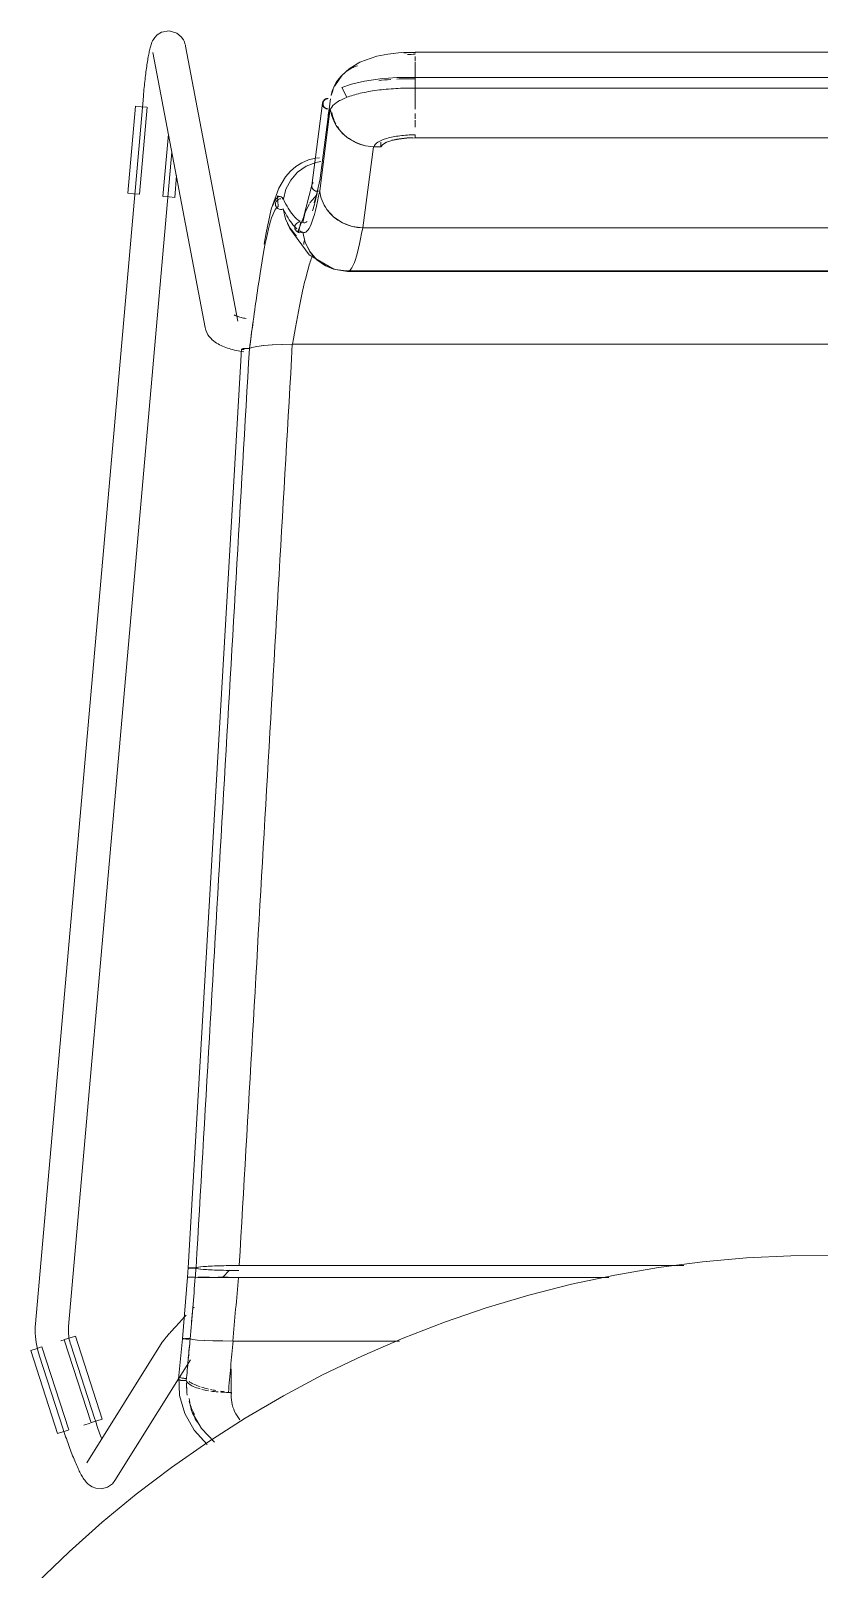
# Model space of a CAD drawing. Header units: millimetres. Extents: x 155927 to 326028, y -36033 to 97293.
# Drawn here: x 209473 to 209758, y 12592 to 13147 of the extents above; entities that cross this region are included whole.
import ezdxf

# ---------------------------------------------------------------- set-up
doc = ezdxf.new("R2010")
doc.units = ezdxf.units.MM
doc.header["$MEASUREMENT"] = 0
doc.layers.add('I-FURN', color=8, linetype='CONTINUOUS', lineweight=9)

msp = doc.modelspace()

# ---------------------------------------------------------------- linework, layer by layer
at = {"layer": 'I-FURN'}
for p, q in [((209523.06, 13147.44), (209520.3, 13146.96)), ((209525.81, 13146.61), (209523.06, 13147.44)), ((209516.36, 13142.04), (209516.24, 13141.65)), ((209516.48, 13142.44), (209516.36, 13142.04)), ((209516.62, 13142.84), (209516.48, 13142.44)), ((209516.79, 13143.27), (209516.62, 13142.84)), ((209517.01, 13143.75), (209516.79, 13143.27)), ((209517.31, 13144.31), (209517.01, 13143.75)), ((209517.79, 13145.01), (209517.31, 13144.31)), ((209518.65, 13145.92), (209517.79, 13145.01)), ((209520.3, 13146.96), (209518.65, 13145.92)), ((209525.81, 13146.61), (209527.39, 13145.28)), ((209527.39, 13145.28), (209528.14, 13144.2)), ((209528.14, 13144.2), (209528.51, 13143.4)), ((209528.51, 13143.4), (209528.72, 13142.78)), ((209528.72, 13142.78), (209528.86, 13142.27)), ((209528.86, 13142.27), (209528.95, 13141.85)), ((209547.76, 13042.56), (209528.95, 13141.85)), ((209515.17, 13136.36), (209515.08, 13135.77)), ((209515.26, 13136.93), (209515.17, 13136.36)), ((209515.36, 13137.48), (209515.26, 13136.93)), ((209515.45, 13138.01), (209515.36, 13137.48)), ((209515.54, 13138.53), (209515.45, 13138.01)), ((209515.64, 13139.02), (209515.54, 13138.53)), ((209515.73, 13139.5), (209515.64, 13139.02)), ((209515.83, 13139.96), (209515.73, 13139.5)), ((209515.93, 13140.4), (209515.83, 13139.96)), ((209516.03, 13140.83), (209515.93, 13140.4)), ((209516.13, 13141.24), (209516.03, 13140.83)), ((209516.24, 13141.65), (209516.13, 13141.24)), ((209517.16, 13139.61), (209535.97, 13040.32)), ((209597.97, 13138.25), (209591.92, 13136.13)), ((209602, 13139.04), (209597.97, 13138.25)), ((209606.82, 13139.55), (209602, 13139.04)), ((209611.85, 13139.66), (209606.82, 13139.55)), ((209611.85, 13139.66), (209611.85, 13139.49)), ((209906.71, 13139.66), (209611.85, 13139.66)), ((209611.85, 13139.36), (209611.85, 13139.64)), ((209611.85, 13136.42), (209611.85, 13138.17)), ((209514.46, 13131.24), (209514.37, 13130.54)), ((209514.54, 13131.93), (209514.46, 13131.24)), ((209514.63, 13132.61), (209514.54, 13131.93)), ((209514.72, 13133.27), (209514.63, 13132.61)), ((209514.81, 13133.92), (209514.72, 13133.27)), ((209514.9, 13134.55), (209514.81, 13133.92)), ((209514.99, 13135.17), (209514.9, 13134.55)), ((209515.08, 13135.77), (209514.99, 13135.17)), ((209585.56, 13131.44), (209582.88, 13127.54)), ((209588.04, 13133.74), (209585.56, 13131.44)), ((209591.92, 13136.13), (209588.04, 13133.74)), ((209611.85, 13133.56), (209611.85, 13136.14)), ((209611.85, 13133.41), (209611.85, 13130.38)), ((209611.85, 13130.38), (209611.85, 13133.39)), ((209513.83, 13125.43), (209513.76, 13124.68)), ((209513.9, 13126.17), (209513.83, 13125.43)), ((209513.98, 13126.92), (209513.9, 13126.17)), ((209514.05, 13127.66), (209513.98, 13126.92)), ((209514.13, 13128.39), (209514.05, 13127.66)), ((209514.21, 13129.12), (209514.13, 13128.39)), ((209514.29, 13129.83), (209514.21, 13129.12)), ((209514.37, 13130.54), (209514.29, 13129.83)), ((209582.88, 13127.54), (209582.78, 13127.35)), ((209588.88, 13128.1), (209585.42, 13126.94)), ((209585.42, 13126.94), (209587.18, 13123.4)), ((209593.57, 13129.2), (209588.88, 13128.1)), ((209599.19, 13130.04), (209593.57, 13129.2)), ((209605.31, 13130.53), (209599.19, 13130.04)), ((209611.85, 13130.62), (209605.31, 13130.53)), ((209906.71, 13130.62), (209611.85, 13130.62)), ((209611.85, 13126.77), (209611.85, 13130.62)), ((209611.85, 13130.62), (209611.85, 13130.56)), ((209611.85, 13130.56), (209611.85, 13130.36)), ((209611.85, 13130.36), (209611.85, 13130.05)), ((209611.85, 13130.05), (209611.85, 13129.66)), ((209611.85, 13129.66), (209611.85, 13129.21)), ((209611.85, 13129.21), (209611.85, 13128.72)), ((209611.85, 13128.72), (209611.85, 13128.22)), ((209611.85, 13128.22), (209611.85, 13127.75)), ((209611.85, 13127.75), (209611.85, 13127.33)), ((209611.85, 13127.33), (209611.85, 13127)), ((209611.85, 13127), (209611.85, 13126.77)), ((209611.85, 13126.69), (209611.85, 13122.88)), ((209611.85, 13122.88), (209611.85, 13126.69)), ((209611.85, 13126.66), (209906.71, 13126.66)), ((209513.68, 13123.77), (209474.73, 12680.44)), ((209508.1, 13088.75), (209510.86, 13120.16)), ((209510.86, 13120.16), (209512.91, 13119.98)), ((209512.34, 13088.38), (209515.1, 13119.79)), ((209512.91, 13119.98), (209514.97, 13119.8)), ((209513.69, 13123.92), (209513.68, 13123.77)), ((209513.76, 13124.68), (209513.69, 13123.92)), ((209578.4, 13121.35), (209574.55, 13091.58)), ((209581.24, 13122.91), (209577.4, 13093.22)), ((209611.85, 13119.13), (209611.85, 13122.69)), ((209581.22, 13119.37), (209577.38, 13089.67)), ((209580.79, 13119.38), (209580.47, 13116.94)), ((209611.85, 13115.66), (209611.85, 13117.5)), ((209611.85, 13112.67), (209611.85, 13115.14)), ((209522.76, 13110.11), (209520.78, 13087.63)), ((209605.97, 13108.33), (209608.82, 13108.65)), ((209608.82, 13108.65), (209611.85, 13108.76)), ((209906.71, 13108.82), (209611.85, 13108.82)), ((209611.85, 13108.76), (209906.71, 13108.76)), ((209486.68, 12679.39), (209523.97, 13103.74)), ((209592.92, 13076.29), (209596.78, 13105.57)), ((209596.78, 13105.57), (209599.5, 13105.5)), ((209599.5, 13107.17), (209599.5, 13105.5)), ((209599.5, 13105.5), (209600.14, 13106.36)), ((209600.14, 13106.36), (209601.49, 13107.15)), ((209601.49, 13107.15), (209603.47, 13107.82)), ((209603.47, 13107.82), (209605.97, 13108.33)), ((209568.79, 13098.36), (209566.81, 13096.68)), ((209570.99, 13099.74), (209568.79, 13098.36)), ((209572.49, 13098.51), (209569.4, 13096.34)), ((209573.35, 13100.77), (209570.99, 13099.74)), ((209576, 13099.92), (209572.49, 13098.51)), ((209575.86, 13101.43), (209573.35, 13100.77)), ((209577.28, 13101.58), (209575.86, 13101.43)), ((209576, 13099.91), (209577.75, 13100.28)), ((209577.74, 13100.28), (209576, 13099.92)), ((209525.01, 13087.26), (209525.71, 13095.16)), ((209565.07, 13094.72), (209562.57, 13090.6)), ((209566.81, 13096.68), (209565.07, 13094.72)), ((209566.92, 13093.51), (209565.18, 13090.19)), ((209569.4, 13096.34), (209566.92, 13093.51)), ((209569.4, 13096.34), (209570.21, 13097.02)), ((209574.79, 13092.25), (209574.6, 13091.81)), ((209575.08, 13092.64), (209574.79, 13092.25)), ((209576.15, 13087.71), (209577.52, 13094)), ((209510.15, 13088.57), (209508.1, 13088.75)), ((209512.21, 13088.39), (209510.15, 13088.57)), ((209522.97, 13087.44), (209520.91, 13087.62)), ((209525.01, 13087.26), (209522.97, 13087.44)), ((209562.57, 13090.6), (209559.9, 13082.98)), ((209561.97, 13086.19), (209562.36, 13086.5)), ((209562.36, 13086.5), (209561.97, 13086.19)), ((209563.37, 13087.49), (209562.2, 13087.81)), ((209562.2, 13087.81), (209562.4, 13083.96)), ((209562.81, 13086.7), (209562.36, 13086.5)), ((209562.36, 13086.5), (209562.82, 13086.69)), ((209563.31, 13086.77), (209562.81, 13086.7)), ((209562.82, 13086.69), (209563.31, 13086.77)), ((209563.81, 13086.73), (209564.28, 13086.56)), ((209564.28, 13086.56), (209563.81, 13086.73)), ((209565.18, 13090.19), (209564.28, 13086.56)), ((209574.56, 13091.66), (209571.59, 13080.04)), ((209576.39, 13088.18), (209573.88, 13085.3)), ((209574.6, 13091.81), (209574.53, 13091.34)), ((209574.53, 13091.34), (209574.6, 13090.88)), ((209574.6, 13090.88), (209574.79, 13090.43)), ((209574.79, 13090.43), (209575.08, 13090.05)), ((209575.08, 13090.05), (209575.47, 13089.75)), ((209575.39, 13085.27), (209576.15, 13087.71)), ((209575.47, 13089.75), (209575.92, 13089.56)), ((209575.92, 13089.56), (209576.41, 13089.48)), ((209576.41, 13089.48), (209576.91, 13089.52)), ((209559.9, 13082.98), (209558.01, 13074.46)), ((209561.47, 13085.35), (209561.4, 13084.86)), ((209561.4, 13084.86), (209561.46, 13084.37)), ((209561.41, 13084.86), (209561.48, 13085.34)), ((209561.46, 13084.37), (209561.41, 13084.86)), ((209561.65, 13083.92), (209561.46, 13084.37)), ((209561.46, 13084.37), (209561.64, 13083.91)), ((209561.67, 13085.8), (209561.47, 13085.35)), ((209561.48, 13085.34), (209561.67, 13085.8)), ((209561.64, 13083.91), (209561.93, 13083.51)), ((209561.94, 13083.51), (209561.65, 13083.92)), ((209561.67, 13085.8), (209561.97, 13086.19)), ((209561.97, 13086.19), (209561.67, 13085.8)), ((209561.93, 13083.51), (209562.31, 13083.19)), ((209562.31, 13083.2), (209561.94, 13083.51)), ((209562.76, 13082.99), (209562.31, 13083.2)), ((209562.31, 13083.19), (209562.76, 13082.99)), ((209563.25, 13082.9), (209562.76, 13082.99)), ((209562.76, 13082.99), (209563.25, 13082.9)), ((209563.75, 13082.93), (209563.25, 13082.9)), ((209563.25, 13082.9), (209563.75, 13082.92)), ((209564.23, 13083.08), (209563.75, 13082.93)), ((209563.75, 13082.92), (209564.23, 13083.08)), ((209565.02, 13079.47), (209564.23, 13083.08)), ((209564.23, 13083.08), (209565.01, 13079.46)), ((209572.13, 13081.91), (209571.24, 13078.19)), ((209573.66, 13084.97), (209572.13, 13081.91)), ((209580.01, 13082.91), (209582.49, 13080.17)), ((209565.01, 13079.46), (209566.65, 13076.14)), ((209566.66, 13076.14), (209565.02, 13079.47)), ((209566.6, 13076.06), (209565.71, 13077.81)), ((209573.58, 13066.52), (209566.6, 13076.06)), ((209566.65, 13076.14), (209569.05, 13073.3)), ((209569.05, 13073.3), (209566.66, 13076.14)), ((209568.46, 13076.93), (209568.39, 13076.44)), ((209568.39, 13076.44), (209568.46, 13075.95)), ((209568.4, 13076.44), (209568.46, 13076.93)), ((209568.46, 13075.95), (209568.4, 13076.44)), ((209568.46, 13076.93), (209568.65, 13077.39)), ((209568.65, 13077.39), (209568.46, 13076.93)), ((209568.65, 13075.49), (209568.46, 13075.95)), ((209568.46, 13075.95), (209568.65, 13075.49)), ((209568.94, 13077.8), (209568.65, 13077.39)), ((209568.65, 13077.39), (209568.95, 13077.79)), ((209568.95, 13075.09), (209568.65, 13075.49)), ((209568.65, 13075.49), (209568.94, 13075.09)), ((209569.33, 13078.11), (209568.94, 13077.8)), ((209568.95, 13077.79), (209569.33, 13078.11)), ((209569.33, 13078.11), (209569.78, 13078.31)), ((209569.78, 13078.31), (209569.33, 13078.11)), ((209571.59, 13080.04), (209569.42, 13074.72)), ((209570.56, 13078.48), (209569.72, 13074.59)), ((209569.78, 13078.31), (209570.27, 13078.39)), ((209570.27, 13078.39), (209569.78, 13078.31)), ((209570.27, 13078.39), (209570.77, 13078.35)), ((209570.77, 13078.36), (209570.27, 13078.39)), ((209571.24, 13078.19), (209570.77, 13078.36)), ((209570.77, 13078.35), (209571.24, 13078.19)), ((209582.49, 13080.17), (209585.61, 13078.09)), ((209585.61, 13078.09), (209589.15, 13076.77)), ((209589.15, 13076.77), (209592.92, 13076.29)), ((209925.64, 13076.29), (209592.92, 13076.29)), ((209592.92, 13076.29), (209925.64, 13076.29)), ((209558.01, 13074.46), (209557.27, 13070.39)), ((209568.94, 13075.09), (209569.33, 13074.77)), ((209569.33, 13074.77), (209568.95, 13075.09)), ((209569.78, 13074.57), (209569.33, 13074.77)), ((209569.33, 13074.77), (209569.78, 13074.57)), ((209570.27, 13074.49), (209569.78, 13074.57)), ((209569.78, 13074.57), (209570.27, 13074.49)), ((209570.77, 13074.53), (209570.27, 13074.49)), ((209570.27, 13074.49), (209570.77, 13074.52)), ((209571.24, 13074.69), (209570.77, 13074.53)), ((209570.77, 13074.52), (209571.24, 13074.69)), ((209571.24, 13074.69), (209572.13, 13070.97)), ((209573.89, 13067.58), (209572.13, 13070.97)), ((209572.13, 13070.97), (209573.88, 13067.58)), ((209582.24, 13061.41), (209573.58, 13066.52)), ((209573.88, 13067.58), (209576.39, 13064.7)), ((209576.39, 13064.71), (209573.89, 13067.58)), ((209579.53, 13062.54), (209576.39, 13064.71)), ((209576.39, 13064.7), (209579.53, 13062.53)), ((209582.39, 13061.34), (209579.21, 13062.71)), ((209583.1, 13061.17), (209579.53, 13062.54)), ((209579.53, 13062.53), (209583.1, 13061.17)), ((209587.43, 13060.54), (209582.39, 13061.34)), ((209586.89, 13060.7), (209583.1, 13061.17)), ((209583.1, 13061.17), (209586.89, 13060.7)), ((209931.67, 13060.7), (209586.89, 13060.7)), ((209586.89, 13060.7), (209931.67, 13060.7)), ((209587.43, 13060.54), (209892.23, 13060.54)), ((209546.54, 13044.79), (209546.57, 13044.77)), ((209546.57, 13044.77), (209546.64, 13044.73)), ((209546.64, 13044.73), (209546.73, 13044.68)), ((209546.73, 13044.68), (209546.88, 13044.61)), ((209546.88, 13044.61), (209547.07, 13044.52)), ((209547.07, 13044.52), (209547.31, 13044.42)), ((209547.31, 13044.42), (209547.57, 13044.32)), ((209547.57, 13044.32), (209547.88, 13044.22)), ((209547.88, 13044.22), (209548.21, 13044.11)), ((209548.21, 13044.11), (209548.58, 13044)), ((209548.58, 13044), (209548.97, 13043.89)), ((209548.97, 13043.89), (209549.4, 13043.79)), ((209549.4, 13043.79), (209549.84, 13043.68)), ((209549.84, 13043.68), (209550.31, 13043.58)), ((209550.31, 13043.58), (209550.8, 13043.49)), ((209535.97, 13040.32), (209536.23, 13039.34)), ((209536.23, 13039.34), (209536.59, 13038.44)), ((209536.59, 13038.44), (209537.03, 13037.65)), ((209537.03, 13037.65), (209537.51, 13036.96)), ((209537.51, 13036.96), (209538.02, 13036.37)), ((209538.02, 13036.37), (209538.55, 13035.85)), ((209529.88, 12700.57), (209549.16, 13032.48)), ((209538.55, 13035.85), (209539.08, 13035.39)), ((209539.08, 13035.39), (209539.61, 13034.99)), ((209539.61, 13034.99), (209540.14, 13034.63)), ((209540.14, 13034.63), (209540.68, 13034.31)), ((209540.68, 13034.31), (209541.22, 13034.02)), ((209541.22, 13034.02), (209541.77, 13033.75)), ((209541.77, 13033.75), (209542.33, 13033.5)), ((209542.33, 13033.5), (209542.9, 13033.26)), ((209542.9, 13033.26), (209543.48, 13033.04)), ((209543.48, 13033.04), (209544.08, 13032.84)), ((209544.08, 13032.84), (209544.68, 13032.64)), ((209544.68, 13032.64), (209545.3, 13032.46)), ((209545.3, 13032.46), (209545.93, 13032.29)), ((209545.93, 13032.29), (209546.57, 13032.12)), ((209546.57, 13032.12), (209547.23, 13031.97)), ((209547.23, 13031.97), (209547.89, 13031.83)), ((209547.89, 13031.83), (209548.57, 13031.69)), ((209548.57, 13031.69), (209549.27, 13031.57)), ((209549.22, 13032.42), (209549.16, 13032.48)), ((209549.17, 13032.48), (209549.23, 13032.42)), ((209549.27, 13031.57), (209549.97, 13031.45)), ((209549.41, 13032.37), (209549.7, 13032.33)), ((209549.7, 13032.33), (209549.41, 13032.37)), ((209549.73, 13032.62), (209549.43, 13032.58)), ((209549.43, 13032.58), (209549.73, 13032.62)), ((209549.7, 13032.33), (209550.08, 13032.29)), ((209550.08, 13032.29), (209549.7, 13032.33)), ((209550.12, 13032.66), (209549.73, 13032.62)), ((209549.73, 13032.62), (209550.11, 13032.66)), ((209550.11, 13032.66), (209550.57, 13032.68)), ((209550.57, 13032.68), (209550.12, 13032.66)), ((209551.06, 13032.69), (209550.57, 13032.68)), ((209550.57, 13032.68), (209551.06, 13032.69)), ((209551.56, 13032.68), (209551.06, 13032.69)), ((209551.06, 13032.69), (209551.56, 13032.68)), ((209552.03, 13032.67), (209551.56, 13032.68)), ((209551.56, 13032.68), (209552.03, 13032.67)), ((209552.03, 13032.67), (209552.93, 13033.07)), ((209552.93, 13033.07), (209552.03, 13032.67)), ((209552.93, 13033.07), (209554.67, 13033.43)), ((209554.68, 13033.43), (209552.93, 13033.07)), ((209554.68, 13033.43), (209557.14, 13033.74)), ((209557.17, 13033.74), (209554.68, 13033.43)), ((209557.17, 13033.75), (209560.23, 13033.98)), ((209560.28, 13033.98), (209557.17, 13033.74)), ((209560.27, 13033.98), (209563.75, 13034.13)), ((209563.81, 13034.14), (209560.28, 13033.98)), ((209563.81, 13034.14), (209567.5, 13034.19)), ((209567.58, 13034.19), (209563.81, 13034.14)), ((209950.98, 13034.19), (209567.58, 13034.19)), ((209567.58, 13034.19), (209951.06, 13034.19)), ((209731.62, 12704.2), (209715.69, 12702.77)), ((209747.6, 12704.99), (209731.62, 12704.2)), ((209763.6, 12705.13), (209747.6, 12704.99)), ((209529.87, 12700.57), (209529.6, 12697.21)), ((209529.94, 12700.6), (209529.88, 12700.57)), ((209529.88, 12700.57), (209529.94, 12700.54)), ((209530.13, 12700.62), (209529.94, 12700.6)), ((209529.94, 12700.54), (209530.13, 12700.51)), ((209530.42, 12700.64), (209530.13, 12700.62)), ((209530.13, 12700.51), (209530.43, 12700.49)), ((209530.8, 12700.66), (209530.42, 12700.64)), ((209530.43, 12700.49), (209530.81, 12700.47)), ((209531.25, 12700.67), (209530.8, 12700.66)), ((209530.81, 12700.47), (209531.26, 12700.46)), ((209531.74, 12700.68), (209531.25, 12700.67)), ((209531.26, 12700.46), (209531.75, 12700.46)), ((209532.24, 12700.68), (209531.74, 12700.68)), ((209531.75, 12700.46), (209532.25, 12700.46)), ((209532.71, 12700.67), (209532.24, 12700.68)), ((209532.25, 12700.46), (209532.72, 12700.47)), ((209533.6, 12700.88), (209532.71, 12700.67)), ((209532.72, 12700.47), (209533.62, 12700.26)), ((209535.35, 12701.07), (209533.6, 12700.88)), ((209533.62, 12700.26), (209535.37, 12700.07)), ((209537.85, 12701.23), (209535.35, 12701.07)), ((209535.37, 12700.07), (209537.87, 12699.9)), ((209540.98, 12701.36), (209537.85, 12701.23)), ((209537.87, 12699.9), (209540.99, 12699.78)), ((209544.54, 12701.43), (209540.98, 12701.36)), ((209540.99, 12699.78), (209544.54, 12699.7)), ((209544.84, 12699.82), (209542.27, 12697.15)), ((209548.33, 12701.46), (209544.54, 12701.43)), ((209544.54, 12699.7), (209548.22, 12699.67)), ((209708.9, 12701.46), (209548.33, 12701.46)), ((209548.33, 12701.46), (209708.9, 12701.46)), ((209684.05, 12698.02), (209668.4, 12694.7)), ((209699.82, 12700.71), (209684.05, 12698.02)), ((209715.69, 12702.77), (209699.82, 12700.71)), ((209527.78, 12675.01), (209529.6, 12697.21)), ((209529.67, 12697.21), (209529.6, 12697.21)), ((209529.6, 12697.21), (209529.67, 12697.21)), ((209529.67, 12697.21), (209529.6, 12697.21)), ((209529.6, 12697.21), (209529.67, 12697.21)), ((209529.86, 12697.2), (209529.67, 12697.21)), ((209529.67, 12697.21), (209529.86, 12697.21)), ((209529.86, 12697.21), (209529.67, 12697.21)), ((209529.67, 12697.21), (209529.85, 12697.2)), ((209529.85, 12697.2), (209530.15, 12697.2)), ((209529.86, 12697.21), (209530.15, 12697.21)), ((209530.15, 12697.21), (209529.86, 12697.21)), ((209530.15, 12697.2), (209529.86, 12697.2)), ((209530.15, 12697.21), (209530.54, 12697.22)), ((209530.53, 12697.22), (209530.15, 12697.21)), ((209530.53, 12697.2), (209530.15, 12697.2)), ((209530.15, 12697.2), (209530.53, 12697.2)), ((209530.99, 12697.22), (209530.53, 12697.22)), ((209530.98, 12697.2), (209530.53, 12697.2)), ((209530.53, 12697.2), (209530.98, 12697.2)), ((209530.54, 12697.22), (209530.99, 12697.22)), ((209531.47, 12697.2), (209530.98, 12697.2)), ((209530.98, 12697.2), (209531.47, 12697.2)), ((209530.99, 12697.22), (209531.48, 12697.22)), ((209531.48, 12697.22), (209530.99, 12697.22)), ((209531.97, 12697.2), (209531.47, 12697.2)), ((209531.47, 12697.2), (209531.97, 12697.2)), ((209531.48, 12697.22), (209531.98, 12697.22)), ((209531.97, 12697.22), (209531.48, 12697.22)), ((209532.44, 12697.22), (209531.97, 12697.22)), ((209532.44, 12697.2), (209531.97, 12697.2)), ((209531.97, 12697.2), (209532.44, 12697.2)), ((209531.98, 12697.22), (209532.45, 12697.22)), ((209533.33, 12697.19), (209532.44, 12697.2)), ((209532.44, 12697.2), (209533.32, 12697.19)), ((209533.32, 12697.19), (209535.07, 12697.17)), ((209535.07, 12697.17), (209533.33, 12697.19)), ((209533.34, 12697.23), (209535.1, 12697.24)), ((209535.09, 12697.24), (209533.34, 12697.23)), ((209535.07, 12697.17), (209537.58, 12697.16)), ((209537.57, 12697.16), (209535.08, 12697.17)), ((209537.59, 12697.26), (209535.09, 12697.24)), ((209535.1, 12697.24), (209537.59, 12697.26)), ((209540.71, 12697.15), (209537.58, 12697.16)), ((209537.58, 12697.16), (209540.71, 12697.15)), ((209544.27, 12697.27), (209540.71, 12697.26)), ((209544.28, 12697.15), (209540.71, 12697.15)), ((209540.71, 12697.15), (209544.28, 12697.15)), ((209540.72, 12697.26), (209544.27, 12697.27)), ((209548.06, 12697.15), (209544.28, 12697.15)), ((209544.28, 12697.15), (209548.06, 12697.15)), ((209681.8, 12697.15), (209548.06, 12697.15)), ((209548.06, 12697.15), (209681.8, 12697.15)), ((209668.4, 12694.7), (209652.89, 12690.75)), ((209531.5, 12685.97), (209531.99, 12686.47)), ((209637.56, 12686.19), (209622.42, 12681.02)), ((209652.89, 12690.75), (209637.56, 12686.19)), ((209526.13, 12680.25), (209526.53, 12680.69)), ((209526.53, 12680.69), (209526.95, 12681.13)), ((209526.95, 12681.13), (209527.37, 12681.59)), ((209527.37, 12681.59), (209527.8, 12682.05)), ((209527.8, 12682.05), (209528.24, 12682.52)), ((209528.24, 12682.52), (209528.69, 12683)), ((209528.69, 12683), (209529.15, 12683.48)), ((209622.42, 12681.02), (209607.5, 12675.24)), ((209474.65, 12679.3), (209474.62, 12678.16)), ((209474.62, 12678.16), (209474.63, 12677.02)), ((209474.63, 12677.02), (209474.69, 12675.88)), ((209474.73, 12680.44), (209474.65, 12679.3)), ((209474.69, 12675.88), (209474.8, 12674.74)), ((209485.25, 12674.71), (209487.22, 12675.35)), ((209486.62, 12678.05), (209486.64, 12678.71)), ((209486.63, 12677.39), (209486.62, 12678.05)), ((209486.66, 12676.72), (209486.63, 12677.39)), ((209486.64, 12678.71), (209486.68, 12679.37)), ((209486.73, 12676.07), (209486.66, 12676.72)), ((209486.68, 12679.37), (209486.68, 12679.39)), ((209486.81, 12675.41), (209486.73, 12676.07)), ((209486.93, 12674.76), (209486.81, 12675.41)), ((209487.22, 12675.35), (209489.17, 12675.98)), ((209498.86, 12645.97), (209489.17, 12675.98)), ((209521.45, 12675), (209521.64, 12675.23)), ((209521.64, 12675.23), (209521.84, 12675.47)), ((209521.84, 12675.47), (209522.05, 12675.72)), ((209522.05, 12675.72), (209522.28, 12675.99)), ((209522.28, 12675.99), (209522.53, 12676.27)), ((209522.53, 12676.27), (209522.78, 12676.56)), ((209522.78, 12676.56), (209523.06, 12676.87)), ((209523.06, 12676.87), (209523.34, 12677.19)), ((209523.34, 12677.19), (209523.65, 12677.53)), ((209523.65, 12677.53), (209523.96, 12677.88)), ((209523.96, 12677.88), (209524.29, 12678.24)), ((209524.29, 12678.24), (209524.63, 12678.62)), ((209524.63, 12678.62), (209524.99, 12679.01)), ((209524.99, 12679.01), (209525.36, 12679.41)), ((209525.36, 12679.41), (209525.74, 12679.83)), ((209525.74, 12679.83), (209526.13, 12680.25)), ((209528.32, 12675.08), (209528.02, 12675.06)), ((209528.03, 12675.06), (209528.32, 12675.08)), ((209529.15, 12675.11), (209528.7, 12675.1)), ((209528.7, 12675.1), (209529.15, 12675.11)), ((209529.64, 12675.11), (209529.15, 12675.11)), ((209529.15, 12675.11), (209529.64, 12675.11)), ((209530.14, 12675.11), (209529.64, 12675.11)), ((209529.64, 12675.11), (209530.14, 12675.11)), ((209530.61, 12675.1), (209530.14, 12675.11)), ((209530.14, 12675.11), (209530.61, 12675.1)), ((209607.5, 12675.24), (209592.82, 12668.88)), ((209473.02, 12670.76), (209474.97, 12671.39)), ((209482.7, 12640.75), (209473.02, 12670.76)), ((209474.8, 12674.74), (209474.95, 12673.61)), ((209474.95, 12673.61), (209475.15, 12672.49)), ((209474.97, 12671.39), (209476.94, 12672.03)), ((209475.15, 12672.49), (209475.39, 12671.37)), ((209475.39, 12671.37), (209475.67, 12670.26)), ((209475.67, 12670.26), (209476, 12669.17)), ((209486.75, 12642.06), (209477.06, 12672.07)), ((209483.87, 12674.26), (209485.03, 12674.64)), ((209485.13, 12674.67), (209494.82, 12644.66)), ((209487.07, 12674.11), (209486.93, 12674.76)), ((209487.24, 12673.47), (209487.07, 12674.11)), ((209487.43, 12672.84), (209487.24, 12673.47)), ((209496.14, 12646.02), (209487.43, 12672.84)), ((209520.52, 12673.74), (209493.22, 12630.16)), ((209520.52, 12673.74), (209520.74, 12674.07)), ((209520.74, 12674.07), (209520.92, 12674.32)), ((209520.92, 12674.32), (209521.09, 12674.55)), ((209521.09, 12674.55), (209521.27, 12674.77)), ((209521.27, 12674.77), (209521.45, 12675)), ((209526.35, 12660.52), (209527.77, 12675.01)), ((209527.84, 12675.03), (209527.77, 12675.01)), ((209527.77, 12675.01), (209527.84, 12674.98)), ((209527.78, 12675.01), (209527.84, 12675.03)), ((209527.84, 12674.98), (209527.78, 12675.01)), ((209528.02, 12675.06), (209527.84, 12675.03)), ((209527.84, 12675.03), (209528.03, 12675.06)), ((209527.84, 12674.98), (209528.03, 12674.96)), ((209528.03, 12674.96), (209528.33, 12674.94)), ((209528.33, 12674.94), (209528.03, 12674.96)), ((209528.33, 12674.94), (209528.71, 12674.92)), ((209528.71, 12674.92), (209528.33, 12674.94)), ((209528.71, 12674.92), (209529.16, 12674.91)), ((209529.17, 12674.91), (209528.71, 12674.92)), ((209529.16, 12674.91), (209529.65, 12674.9)), ((209529.66, 12674.9), (209529.17, 12674.91)), ((209529.65, 12674.9), (209530.15, 12674.91)), ((209530.16, 12674.91), (209529.66, 12674.9)), ((209530.15, 12674.91), (209530.62, 12674.92)), ((209530.63, 12674.92), (209530.16, 12674.91)), ((209530.62, 12674.92), (209531.51, 12674.72)), ((209531.51, 12674.72), (209530.63, 12674.92)), ((209531.51, 12674.72), (209533.25, 12674.54)), ((209533.23, 12674.55), (209531.51, 12674.72)), ((209535.69, 12674.39), (209533.25, 12674.54)), ((209533.25, 12674.54), (209535.73, 12674.39)), ((209538.76, 12674.28), (209535.72, 12674.39)), ((209535.73, 12674.39), (209538.83, 12674.28)), ((209542.27, 12674.21), (209538.82, 12674.28)), ((209538.83, 12674.28), (209542.26, 12674.21)), ((209542.36, 12674.2), (209546.12, 12674.18)), ((209546, 12674.18), (209542.36, 12674.2)), ((209546.12, 12674.18), (209606.24, 12674.18)), ((209606.24, 12674.18), (209546.12, 12674.18)), ((209476, 12669.17), (209476.01, 12669.13)), ((209476.01, 12669.13), (209484.73, 12642.31)), ((209526.65, 12660.92), (209530.69, 12667.37)), ((209545.41, 12664.14), (209545.41, 12654.38)), ((209592.82, 12668.88), (209578.41, 12661.93)), ((209503.39, 12623.79), (209526.42, 12660.55)), ((209526.47, 12661.41), (209526.76, 12654.5)), ((209578.41, 12661.93), (209564.29, 12654.41)), ((209526.76, 12654.5), (209528.63, 12647.98)), ((209545.47, 12655.63), (209544.42, 12655.63)), ((209564.29, 12654.41), (209550.48, 12646.33)), ((209528.63, 12647.98), (209532.02, 12641.97)), ((209531.34, 12648.38), (209534.71, 12642.55)), ((209486.63, 12642.02), (209484.66, 12641.38)), ((209484.88, 12641.85), (209484.73, 12642.31)), ((209485.12, 12641.11), (209484.88, 12641.85)), ((209492.24, 12643.83), (209494.46, 12644.55)), ((209496.91, 12645.34), (209494.94, 12644.7)), ((209496.25, 12645.69), (209496.14, 12646.02)), ((209496.48, 12645), (209496.25, 12645.69)), ((209496.71, 12644.31), (209496.48, 12645)), ((209496.94, 12643.62), (209496.71, 12644.31)), ((209498.86, 12645.97), (209496.91, 12645.34)), ((209497.17, 12642.94), (209496.94, 12643.62)), ((209497.41, 12642.27), (209497.17, 12642.94)), ((209497.64, 12641.6), (209497.41, 12642.27)), ((209532.02, 12641.97), (209536.77, 12636.82)), ((209534.71, 12642.55), (209539.39, 12637.64)), ((209550.48, 12646.33), (209537, 12637.71)), ((209484.66, 12641.38), (209482.7, 12640.75)), ((209485.37, 12640.38), (209485.12, 12641.11)), ((209485.62, 12639.64), (209485.37, 12640.38)), ((209485.87, 12638.92), (209485.62, 12639.64)), ((209486.12, 12638.19), (209485.87, 12638.92)), ((209486.37, 12637.48), (209486.12, 12638.19)), ((209486.63, 12636.77), (209486.37, 12637.48)), ((209486.88, 12636.07), (209486.63, 12636.77)), ((209497.88, 12640.95), (209497.64, 12641.6)), ((209498.11, 12640.3), (209497.88, 12640.95)), ((209498.35, 12639.66), (209498.11, 12640.3)), ((209498.58, 12639.04), (209498.35, 12639.66)), ((209537, 12637.71), (209523.88, 12628.56)), ((209487.14, 12635.38), (209486.88, 12636.07)), ((209487.39, 12634.71), (209487.14, 12635.38)), ((209487.65, 12634.04), (209487.39, 12634.71)), ((209487.9, 12633.39), (209487.65, 12634.04)), ((209488.15, 12632.75), (209487.9, 12633.39)), ((209488.4, 12632.12), (209488.15, 12632.75)), ((209488.65, 12631.51), (209488.4, 12632.12)), ((209488.9, 12630.92), (209488.65, 12631.51)), ((209489.14, 12630.34), (209488.9, 12630.92)), ((209489.39, 12629.77), (209489.14, 12630.34)), ((209489.63, 12629.23), (209489.39, 12629.77)), ((209489.86, 12628.7), (209489.63, 12629.23)), ((209490.1, 12628.19), (209489.86, 12628.7)), ((209490.33, 12627.7), (209490.1, 12628.19)), ((209490.56, 12627.23), (209490.33, 12627.7)), ((209490.79, 12626.77), (209490.56, 12627.23)), ((209491.02, 12626.33), (209490.79, 12626.77)), ((209491.25, 12625.91), (209491.02, 12626.33)), ((209491.48, 12625.5), (209491.25, 12625.91)), ((209491.72, 12625.1), (209491.48, 12625.5)), ((209491.96, 12624.7), (209491.72, 12625.1)), ((209523.88, 12628.56), (209511.14, 12618.88)), ((209492.21, 12624.32), (209491.96, 12624.7)), ((209492.49, 12623.93), (209492.21, 12624.32)), ((209492.8, 12623.52), (209492.49, 12623.93)), ((209493.17, 12623.1), (209492.8, 12623.52)), ((209493.64, 12622.63), (209493.17, 12623.1)), ((209494.27, 12622.11), (209493.64, 12622.63)), ((209495.18, 12621.55), (209494.27, 12622.11)), ((209496.56, 12621.03), (209495.18, 12621.55)), ((209498.53, 12620.85), (209496.56, 12621.03)), ((209500.76, 12621.44), (209498.53, 12620.85)), ((209502.49, 12622.66), (209500.76, 12621.44)), ((209502.49, 12622.66), (209503.39, 12623.79)), ((209511.14, 12618.88), (209498.79, 12608.71)), ((209498.79, 12608.71), (209486.86, 12598.05)), ((209486.86, 12598.05), (209475.36, 12586.92))]:
    msp.add_line(p, q, dxfattribs=at)
for centre, major_axis, ratio, start_param, end_param in [((209611.85, 13135.38), (-12.4, 0), 0.287441, 4.712389, 4.932602), ((209611.85, 13123.91), (0, 15.75), 0.000004, 2.669107, 2.851347), ((209576.5, 13091.35), (1.96, 0), 0.955139, 2.379629, 4.923331), ((209593.05, 13091.36), (15.78, 0), 0.955139, 3.254129, 3.495629), ((209593.05, 13091.36), (15.78, 0), 0.955139, 3.495799, 3.737346), ((209593.05, 13091.36), (15.78, 0), 0.955139, 3.737469, 4.704147)]:
    msp.add_ellipse(centre, major_axis=major_axis, ratio=ratio, start_param=start_param, end_param=end_param, dxfattribs=at)
for points in [[(209607.81, 13139.43), (209609.12, 13139.53), (209610.48, 13139.58), (209611.85, 13139.57)], [(209581.69, 13124.25), (209581.85, 13124.93), (209582.05, 13125.6), (209582.3, 13126.26)], [(209598.7, 13129.41), (209600.11, 13129.59), (209601.56, 13129.76), (209603.04, 13129.87)], [(209605.25, 13129.99), (209607.44, 13130.1), (209609.63, 13130.13), (209611.85, 13130.09)], [(209581.42, 13119.36), (209581.78, 13120.09), (209583.09, 13121.5), (209585.55, 13122.76), (209587.01, 13123.33)], [(209581.22, 13119.37), (209581.37, 13118.13), (209581.95, 13115.75), (209583.71, 13112.41), (209586.24, 13109.58), (209589.39, 13107.39), (209592.99, 13105.97), (209595.49, 13105.61), (209596.78, 13105.57)], [(209583.2, 13113.86), (209582.51, 13115.12), (209582.1, 13116.48), (209581.77, 13117.87)], [(209597.03, 13105.58), (209597.16, 13106.14), (209598.1, 13107.24), (209601.43, 13108.64), (209606.22, 13109.6), (209609.96, 13109.86), (209611.85, 13109.89)], [(209611.02, 13108.81), (209608.24, 13108.76), (209605.69, 13108.4), (209603.48, 13107.87)], [(209571.24, 13074.69), (209572.26, 13074.14), (209574.31, 13076.11), (209576.35, 13084.17), (209577.38, 13089.67)], [(209574.77, 13082.35), (209575.43, 13084.24), (209576.09, 13087.05), (209576.75, 13090.09)], [(209571.24, 13078.19), (209571.78, 13077.9), (209572.33, 13078.04), (209572.87, 13078.61)], [(209570.26, 13075.12), (209570.59, 13074.94), (209570.91, 13074.79), (209571.24, 13074.69)], [(209571.63, 13070.22), (209571.68, 13070.69), (209571.74, 13071.16), (209571.8, 13071.62)], [(209586.89, 13060.7), (209587.07, 13060.6), (209587.25, 13060.55), (209587.43, 13060.54)], [(209552.05, 13032.68), (209552.44, 13035.8), (209552.84, 13038.96), (209553.23, 13042.08)], [(209552.03, 13032.67), (209548.81, 12977.43), (209542.37, 12866.83), (209535.93, 12756.07), (209532.71, 12700.67)], [(209557.92, 12867.95), (209561.11, 12923.41), (209564.31, 12978.83), (209567.5, 13034.19)], [(209548.33, 12701.46), (209551.52, 12756.99), (209554.72, 12812.52), (209557.92, 12867.95)], [(209532.72, 12700.47), (209532.12, 12700.45), (209530.61, 12700.45), (209529.87, 12700.53), (209529.87, 12700.57)], [(209532.44, 12697.2), (209532.48, 12697.78), (209532.57, 12698.93), (209532.66, 12700.09), (209532.71, 12700.67)], [(209532.45, 12697.22), (209532.49, 12697.76), (209532.58, 12698.84), (209532.67, 12699.93), (209532.72, 12700.47)], [(209532.44, 12697.2), (209532.14, 12693.48), (209531.53, 12686.05), (209530.93, 12678.62), (209530.63, 12674.92)], [(209547.03, 12685.65), (209547.38, 12689.48), (209547.72, 12693.31), (209548.06, 12697.15)], [(209546, 12674.18), (209546.35, 12678), (209546.69, 12681.82), (209547.03, 12685.65)], [(209529.19, 12659.96), (209529.43, 12662.4), (209529.9, 12667.35), (209530.38, 12672.39), (209530.62, 12674.92)], [(209529.9, 12668.02), (209530.13, 12670.3), (209530.36, 12672.6), (209530.59, 12674.91)], [(209544.42, 12655.63), (209544.68, 12658.65), (209545.22, 12664.79), (209545.81, 12671.04), (209546.12, 12674.18)], [(209526.53, 12661.26), (209526.57, 12661.22), (209526.7, 12661.13), (209526.99, 12660.99), (209527.38, 12660.88), (209527.84, 12660.78), (209528.33, 12660.72), (209528.83, 12660.68), (209529.14, 12660.69), (209529.29, 12660.69)], [(209534.17, 12656.91), (209533.25, 12657.17), (209531.61, 12657.77), (209529.9, 12658.82), (209529.33, 12659.57), (209529.19, 12659.96)], [(209529.23, 12659.13), (209529.24, 12658.23), (209529.3, 12657.33), (209529.41, 12656.44)], [(209529.53, 12654.68), (209529.34, 12655.91), (209529.3, 12657.17), (209529.3, 12658.43)], [(209530.2, 12659.61), (209530.61, 12659.28), (209531.13, 12658.96), (209531.77, 12658.65)], [(209532.02, 12658.53), (209532.65, 12658.24), (209533.4, 12657.96), (209534.22, 12657.7)], [(209531.86, 12647.25), (209530.91, 12649.21), (209530.49, 12651.31), (209530.22, 12653.45)], [(209534.64, 12657.54), (209535.44, 12657.29), (209536.32, 12657.06), (209537.24, 12656.84)], [(209537.22, 12656.23), (209536.38, 12656.37), (209535.57, 12656.54), (209534.83, 12656.72)], [(209537.9, 12656.69), (209538.54, 12656.55), (209539.21, 12656.41), (209539.89, 12656.29)], [(209540.71, 12655.79), (209539.81, 12655.87), (209538.92, 12655.97), (209538.07, 12656.09)], [(209541.58, 12656.04), (209542.06, 12655.98), (209542.53, 12655.92), (209543.01, 12655.87)], [(209544.42, 12655.63), (209543.47, 12655.63), (209542.55, 12655.67), (209541.64, 12655.72)], [(209545.42, 12654.11), (209545.41, 12654.61), (209545.42, 12655.12), (209545.47, 12655.63)], [(209533.39, 12644.5), (209532.96, 12645.18), (209532.53, 12645.87), (209532.17, 12646.58)]]:
    msp.add_open_spline(points, degree=3, dxfattribs=at)
for points, knots in [([(209586.35, 13132.17), (209585.4, 13131.38), (209583.73, 13129.57), (209582.13, 13126.75), (209581.67, 13124.84), (209581.51, 13124.1)], [0.5, 0.5, 0.5, 0.5, 0.6666667, 0.8333333, 0.9365189, 0.9365189, 0.9365189, 0.9365189]), ([(209590.99, 13134.82), (209590.47, 13134.63), (209589.12, 13134.07), (209587.87, 13133.33), (209587.14, 13132.8)], [0.260519, 0.260519, 0.260519, 0.260519, 0.3333333, 0.4544474, 0.4544474, 0.4544474, 0.4544474]), ([(209587.18, 13123.4), (209588.61, 13123.94), (209591.94, 13124.94), (209598, 13126.03), (209604.86, 13126.66), (209609.51, 13126.74), (209611.85, 13126.69)], [0.3397465, 0.3397465, 0.3397465, 0.3397465, 0.5, 0.6666667, 0.8333333, 0.9999948, 0.9999948, 0.9999948, 0.9999948]), ([(209580.37, 13122.96), (209580.22, 13122.96), (209580, 13122.94), (209579.71, 13122.87), (209579.44, 13122.78), (209579.13, 13122.59), (209578.81, 13122.31), (209578.57, 13121.95), (209578.44, 13121.6), (209578.39, 13121.29), (209578.39, 13121.01), (209578.42, 13120.75), (209578.49, 13120.5), (209578.61, 13120.24), (209578.8, 13119.94), (209579.12, 13119.61), (209579.52, 13119.37), (209579.87, 13119.26), (209580.13, 13119.21), (209580.29, 13119.19), (209580.37, 13119.19)], [0.1111111, 0.1111111, 0.1111111, 0.1111111, 0.1666667, 0.1944444, 0.2222222, 0.2777778, 0.3333333, 0.3888889, 0.4444444, 0.4791667, 0.5138889, 0.5486111, 0.5833333, 0.6180556, 0.6527778, 0.7222222, 0.7916667, 0.8263889, 0.8611111, 0.8888889, 0.8888889, 0.8888889, 0.8888889]), ([(209579.97, 13119.28), (209579.85, 13119.32), (209579.62, 13119.42), (209579.21, 13119.7), (209578.75, 13120.24), (209578.5, 13121.11), (209578.73, 13121.9), (209579.12, 13122.41), (209579.51, 13122.7), (209579.96, 13122.89), (209580.29, 13122.93), (209580.46, 13122.94)], [-0.8125, -0.8125, -0.8125, -0.8125, -0.765625, -0.71875, -0.625, -0.5, -0.375, -0.3125, -0.25, -0.1875, -0.125, -0.125, -0.125, -0.125]), ([(209593.25, 13106.12), (209592.02, 13106.45), (209588.49, 13107.87), (209585.09, 13110.44), (209583.94, 13112.72), (209583.88, 13112.84)], [-0.8333333, -0.8333333, -0.8333333, -0.8333333, -0.6666667, -0.3333333, -0.3156804, -0.3156804, -0.3156804, -0.3156804]), ([(209560.51, 13084.35), (209560.74, 13084.98), (209562, 13087.89), (209563.25, 13088.12), (209564.28, 13086.56)], [0.6929173, 0.6929173, 0.6929173, 0.6929173, 0.75, 1, 1, 1, 1]), ([(209564.28, 13086.56), (209565.44, 13084.16), (209567.43, 13080.89), (209569.43, 13079.12), (209570.26, 13078.64)], [0, 0, 0, 0, 0.5, 0.8603528, 0.8603528, 0.8603528, 0.8603528]), ([(209552.03, 13032.67), (209553.05, 13040.22), (209555.08, 13055.43), (209558.13, 13073.87), (209560.57, 13082.17), (209561.99, 13083.76), (209562.4, 13083.96)], [0, 0, 0, 0, 0.25, 0.5, 0.75, 0.8499411, 0.8499411, 0.8499411, 0.8499411]), ([(209564.23, 13083.08), (209565.4, 13080.67), (209567.02, 13078.01), (209568.65, 13076.34), (209569.11, 13075.95)], [0, 0, 0, 0, 0.5, 0.6963068, 0.6963068, 0.6963068, 0.6963068]), ([(209587.43, 13060.54), (209588.25, 13060.54), (209590.09, 13062.93), (209591.92, 13070.57), (209592.92, 13076.29)], [0.0892847, 0.0892847, 0.0892847, 0.0892847, 0.5, 1, 1, 1, 1]), ([(209567.58, 13034.19), (209568.55, 13039.58), (209570.5, 13050.36), (209572.93, 13061.08), (209574.39, 13065.32), (209574.88, 13066.47)], [0, 0, 0, 0, 0.25, 0.5, 0.625, 0.625, 0.625, 0.625]), ([(209529.87, 12700.57), (209529.87, 12700.59), (209530.01, 12700.61), (209530.4, 12700.65), (209530.79, 12700.66), (209531.24, 12700.67), (209531.74, 12700.68), (209532.24, 12700.68), (209532.56, 12700.67), (209532.71, 12700.67)], [-0.498493, -0.498493, -0.498493, -0.498493, -0.375, -0.3125, -0.25, -0.1875, -0.125, -0.0625, 0, 0, 0, 0]), ([(209532.71, 12700.67), (209532.99, 12700.81), (209534.37, 12701.02), (209537.73, 12701.24), (209540.9, 12701.37), (209544.5, 12701.44), (209547.05, 12701.46), (209548.33, 12701.46)], [-1, -1, -1, -1, -0.666667, -0.5, -0.333333, -0.166667, 0, 0, 0, 0]), ([(209548.22, 12699.67), (209545.7, 12699.68), (209541.93, 12699.73), (209537.75, 12699.9), (209534.4, 12700.12), (209533.01, 12700.32), (209532.72, 12700.47)], [-0.996036, -0.996036, -0.996036, -0.996036, -0.6666667, -0.5, -0.3333333, 0, 0, 0, 0]), ([(209532.44, 12697.22), (209532.14, 12693.53), (209531.7, 12688.19), (209531.25, 12682.86), (209531.12, 12681.21)], [0, 0, 0, 0, 0.5, 0.7233886, 0.7233886, 0.7233886, 0.7233886]), ([(209529.19, 12659.96), (209529.04, 12659.94), (209528.76, 12659.91), (209528.33, 12659.89), (209527.96, 12659.9), (209527.67, 12659.93), (209527.4, 12659.96), (209527.15, 12660.01), (209526.92, 12660.07), (209526.73, 12660.14), (209526.53, 12660.24), (209526.43, 12660.32), (209526.4, 12660.37)], [0, 0, 0, 0, 0.0555556, 0.1111111, 0.1666667, 0.1944444, 0.2222222, 0.2777778, 0.3055556, 0.3333333, 0.3888889, 0.4444444, 0.4444444, 0.4444444, 0.4444444]), ([(209548.58, 12645.73), (209547.81, 12646.64), (209545.88, 12649.64), (209545.25, 12653.24), (209545.47, 12655.63)], [0.5, 0.5, 0.5, 0.5, 0.6666667, 1, 1, 1, 1]), ([(209530.26, 12652.35), (209530.66, 12651.01), (209531.25, 12649.41), (209532.03, 12647.9), (209532.17, 12647.65)], [0.2297626, 0.2297626, 0.2297626, 0.2297626, 0.3333333, 0.354351, 0.354351, 0.354351, 0.354351])]:
    msp.add_open_spline(points, degree=3, knots=knots, dxfattribs=at)

doc.saveas('drawing.dxf')
